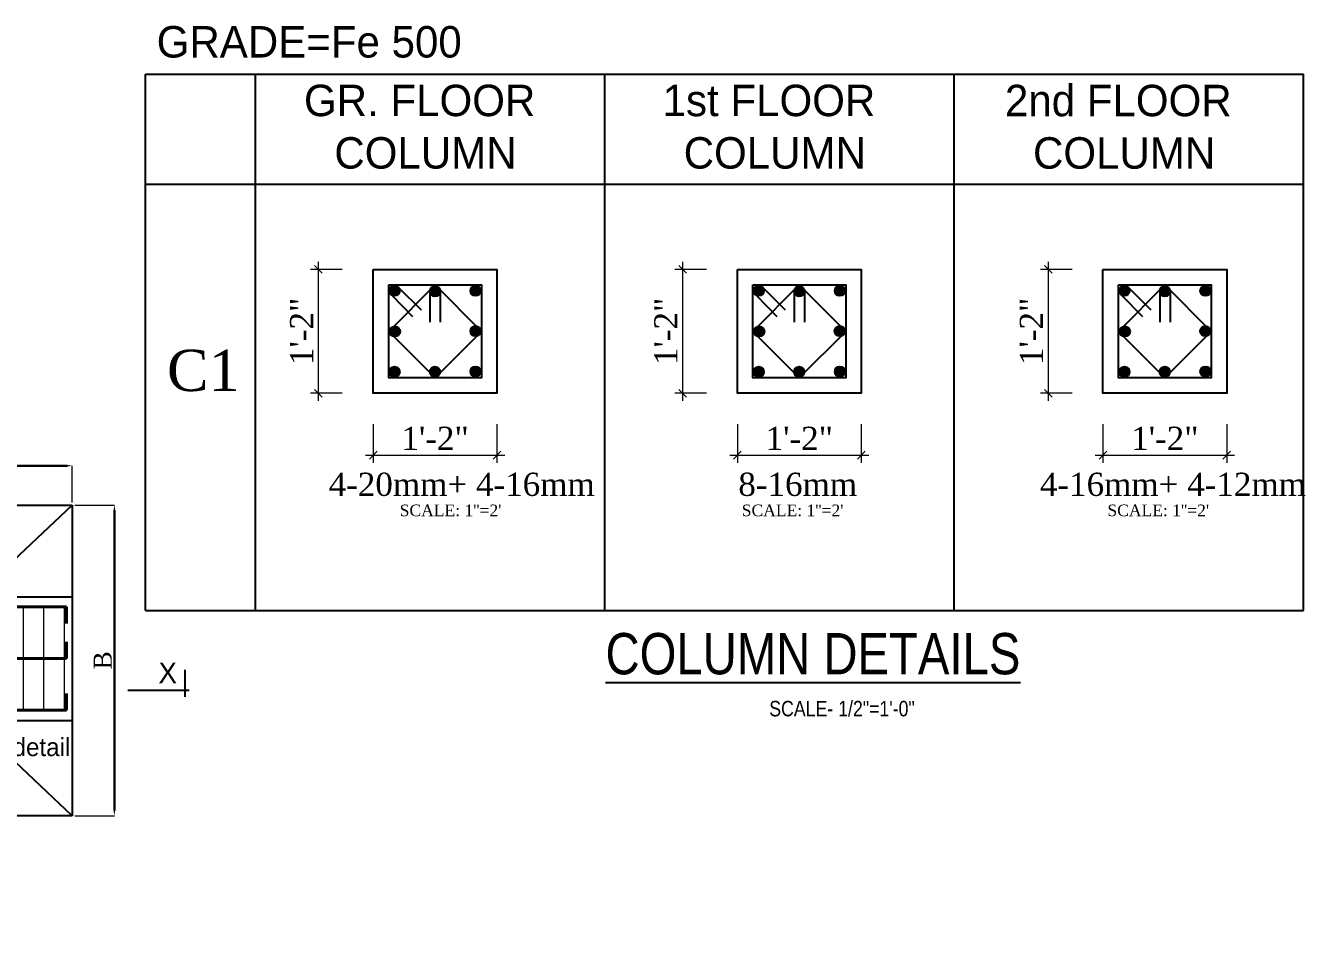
# Model space of a CAD drawing. Header units: inches. Extents: x -9998782 to 66725, y -6520505 to 8308.
# Drawn here: x -4998035.4 to -4997539.2, y -3258903.2 to -3258548.6 of the extents above; entities that cross this region are included whole.
import ezdxf
from ezdxf.enums import TextEntityAlignment as Align

# ---------------------------------------------------------------- set-up
doc = ezdxf.new("R2010")
doc.units = ezdxf.units.IN
doc.header["$LTSCALE"] = 2
doc.header["$MEASUREMENT"] = 0
doc.header["$PDMODE"] = 34
doc.linetypes.add('ACAD_ISO04W100', pattern=[30, 24, -3, 0, -3])
doc.layers.get('0').update_dxf_attribs({"linetype": 'CONTINUOUS'})
doc.layers.get('DEFPOINTS').update_dxf_attribs({"color": 141, "linetype": 'CONTINUOUS'})
for name, color, linetype, lineweight in [('cl', 4, 'ACAD_ISO04W100', 15), ('D-DIM', 5, 'CONTINUOUS', 18), ('DIM_LINE', 173, 'CONTINUOUS', 20), ('dimension line', 252, 'CONTINUOUS', 9), ('REINFORCEMENT', 2, 'CONTINUOUS', 40), ('TEX', 210, 'CONTINUOUS', 25), ('TEXT', 181, 'CONTINUOUS', 25), ('tiles', 30, 'CONTINUOUS', 5)]:
    doc.layers.add(name, color=color, linetype=linetype, lineweight=lineweight)
for name, color, linetype in [('column', 4, 'CONTINUOUS'), ('DIM', 5, 'CONTINUOUS'), ('hatch2', 1, 'CONTINUOUS'), ('plan wall', 7, 'CONTINUOUS'), ('STIRRUP', 10, 'CONTINUOUS'), ('WAll', 20, 'CONTINUOUS')]:
    doc.layers.add(name, color=color, linetype=linetype)
doc.styles.add('ordinary', font='times.ttf')
doc.styles.get("Standard").update_dxf_attribs({"font": 'ARIALN.TTF'})
doc.styles.add('Text', font='GOTHIC.TTF', dxfattribs={"height": 6})
doc.styles.add('TEXT-4', font='times.ttf', dxfattribs={"height": 7})
doc.dimstyles.new('DIM-4', dxfattribs={"dimtxt": 4, "dimasz": 2, "dimexe": 0, "dimexo": 1, "dimgap": 1, "dimtad": 1, "dimdec": 0, "dimlfac": 0.5, "dimzin": 3, "dimdsep": 46, "dimlunit": 4, "dimtxsty": 'TEXT-4', "dimcen": 0.09, "dimadec": 0, "dimazin": 0, "dimtfac": 1, "dimtdec": 0, "dimtix": 1, "dimtofl": 0, "dimtmove": 2, "dimatfit": 2, "dimfxl": 1, "dimtolj": 1, "dimtzin": 0, "dimlwe": 5, "dimarcsym": 0})
doc.dimstyles.new('nir24', dxfattribs={"dimscale": 0.25, "dimtxt": 9, "dimasz": 3, "dimexe": 3, "dimexo": 12, "dimgap": 2, "dimtad": 1, "dimdec": 0, "dimzin": 3, "dimlunit": 4, "dimtxsty": 'ordinary', "dimblk": 'OBLIQUE', "dimcen": 2.5, "dimdle": 3, "dimclrt": 3, "dimadec": 0, "dimazin": 0, "dimtfac": 1, "dimtdec": 0, "dimtmove": 2, "dimatfit": 3, "dimfxl": 1, "dimarcsym": 0})

# ---------------------------------------------------------------- blocks, each defined once
blk = doc.blocks.new('*D79')
at = {"layer": 'DEFPOINTS', "color": 0, "lineweight": 30, "transparency": 16777216}
for p in [(880275.83, -14779.13), (880275.83, -14794.4), (880396.31, -14794.4)]:
    blk.add_point(p, dxfattribs=at)
at = {"layer": 'DIM', "color": 0, "lineweight": 5, "transparency": 16777216}
for p, q in [((880275.83, -14793.4), (880275.83, -14779.13)), ((880396.31, -14793.4), (880396.31, -14779.13))]:
    blk.add_line(p, q, dxfattribs=at)
at = {"layer": 'DIM', "color": 0, "lineweight": -2, "transparency": 16777216}
blk.add_line((880394.31, -14779.13), (880277.83, -14779.13), dxfattribs=at)
at = {"layer": 'DIM', "color": 0, "lineweight": 30, "transparency": 16777216}
for points in [[(880277.83, -14778.8), (880277.83, -14779.46), (880275.83, -14779.13)], [(880394.31, -14778.8), (880394.31, -14779.46), (880396.31, -14779.13)]]:
    blk.add_solid(points, dxfattribs=at)
at = {"layer": 'DIM', "color": 0, "transparency": 16777216, "insert": (880336.07, -14774.63), "char_height": 7, "attachment_point": 5, "style": 'TEXT-4'}
blk.add_mtext('\\A1;L', dxfattribs=at)
blk = doc.blocks.new('*D80')
at = {"layer": 'DEFPOINTS', "color": 0, "lineweight": 30, "transparency": 16777216}
for p in [(880396.31, -14794.4), (880396.31, -14914.82), (880412.62, -14914.82)]:
    blk.add_point(p, dxfattribs=at)
at = {"layer": 'DIM', "color": 0, "lineweight": 5, "transparency": 16777216}
for p, q in [((880397.31, -14794.4), (880412.62, -14794.4)), ((880397.31, -14914.82), (880412.62, -14914.82))]:
    blk.add_line(p, q, dxfattribs=at)
at = {"layer": 'DIM', "color": 0, "lineweight": -2, "transparency": 16777216}
blk.add_line((880412.62, -14796.4), (880412.62, -14912.82), dxfattribs=at)
at = {"layer": 'DIM', "color": 0, "lineweight": 30, "transparency": 16777216}
for points in [[(880412.29, -14796.4), (880412.95, -14796.4), (880412.62, -14794.4)], [(880412.29, -14912.82), (880412.95, -14912.82), (880412.62, -14914.82)]]:
    blk.add_solid(points, dxfattribs=at)
at = {"layer": 'DIM', "color": 0, "transparency": 16777216, "insert": (880408.12, -14854.61), "char_height": 7, "attachment_point": 5, "rotation": 90, "style": 'TEXT-4'}
blk.add_mtext('\\A1;B', dxfattribs=at)
blk = doc.blocks.new('*D81')
at = {"layer": 'DEFPOINTS', "color": 0, "lineweight": 30, "transparency": 16777216}
for p in [(880049.97, -14783.06), (880049.97, -14794.4), (880170.19, -14794.4)]:
    blk.add_point(p, dxfattribs=at)
at = {"layer": 'DIM', "color": 0, "lineweight": 5, "transparency": 16777216}
for p, q in [((880049.97, -14793.4), (880049.97, -14783.06)), ((880170.19, -14793.4), (880170.19, -14783.06))]:
    blk.add_line(p, q, dxfattribs=at)
at = {"layer": 'DIM', "color": 0, "lineweight": -2, "transparency": 16777216}
blk.add_line((880168.19, -14783.06), (880051.97, -14783.06), dxfattribs=at)
at = {"layer": 'DIM', "color": 0, "lineweight": 30, "transparency": 16777216}
for points in [[(880051.97, -14782.73), (880051.97, -14783.4), (880049.97, -14783.06)], [(880168.19, -14782.73), (880168.19, -14783.4), (880170.19, -14783.06)]]:
    blk.add_solid(points, dxfattribs=at)
at = {"layer": 'DIM', "color": 0, "transparency": 16777216, "insert": (880110.08, -14778.56), "char_height": 7, "attachment_point": 5, "style": 'TEXT-4'}
blk.add_mtext('\\A1;L', dxfattribs=at)
blk = doc.blocks.new('*D82')
at = {"layer": 'DEFPOINTS', "color": 0, "lineweight": 30, "transparency": 16777216}
for p in [(880049.97, -14794.4), (880038.89, -14914.8), (880049.97, -14914.8)]:
    blk.add_point(p, dxfattribs=at)
at = {"layer": 'DIM', "color": 0, "lineweight": 5, "transparency": 16777216}
for p, q in [((880048.97, -14794.4), (880038.89, -14794.4)), ((880048.97, -14914.8), (880038.89, -14914.8))]:
    blk.add_line(p, q, dxfattribs=at)
at = {"layer": 'DIM', "color": 0, "lineweight": -2, "transparency": 16777216}
blk.add_line((880038.89, -14796.4), (880038.89, -14912.8), dxfattribs=at)
at = {"layer": 'DIM', "color": 0, "lineweight": 30, "transparency": 16777216}
for points in [[(880038.56, -14796.4), (880039.22, -14796.4), (880038.89, -14794.4)], [(880038.56, -14912.8), (880039.22, -14912.8), (880038.89, -14914.8)]]:
    blk.add_solid(points, dxfattribs=at)
at = {"layer": 'DIM', "color": 0, "transparency": 16777216, "insert": (880034.39, -14854.6), "char_height": 7, "attachment_point": 5, "rotation": 90, "style": 'TEXT-4'}
blk.add_mtext('\\A1;B', dxfattribs=at)
blk = doc.blocks.new('_Oblique')
at = {"color": 0, "linetype": 'ByBlock', "lineweight": -2}
blk.add_line((-0.5, -0.5), (0.5, 0.5), dxfattribs=at)
blk = doc.blocks.new('*D941')
at = {"layer": 'DEFPOINTS', "color": 0}
for p in [(20471.75, -10756.86), (20466.43, -10768.86), (20471.75, -10768.86)]:
    blk.add_point(p, dxfattribs=at)
at = {"layer": 'DIM_LINE', "color": 0, "lineweight": -2}
for p, q in [((20468.75, -10756.86), (20465.68, -10756.86)), ((20466.43, -10756.11), (20466.43, -10769.61)), ((20468.75, -10768.86), (20465.68, -10768.86))]:
    blk.add_line(p, q, dxfattribs=at)
at = {"layer": 'DIM_LINE', "color": 0, "lineweight": -2, "xscale": 0.75, "yscale": 0.75, "zscale": 0.75}
for p, rotation in [((20466.43, -10756.86), 90), ((20466.43, -10768.86), 270)]:
    blk.add_blockref('_Oblique', p, dxfattribs=dict(at, rotation=rotation))
at = {"layer": 'DIM_LINE', "color": 3, "insert": (20464.81, -10762.86), "char_height": 2.25, "attachment_point": 5, "rotation": 90, "style": 'ordinary'}
blk.add_mtext('1\'-2"', dxfattribs=at)
blk = doc.blocks.new('*D942')
at = {"layer": 'DEFPOINTS', "color": 0}
for p in [(20471.75, -10768.86), (20483.75, -10768.86), (20483.75, -10774.86)]:
    blk.add_point(p, dxfattribs=at)
at = {"layer": 'DIM_LINE', "color": 0, "lineweight": -2}
for p, q in [((20471.75, -10771.86), (20471.75, -10775.61)), ((20483.75, -10771.86), (20483.75, -10775.61)), ((20471, -10774.86), (20484.5, -10774.86))]:
    blk.add_line(p, q, dxfattribs=at)
at = {"layer": 'DIM_LINE', "color": 0, "lineweight": -2, "xscale": 0.75, "yscale": 0.75, "zscale": 0.75, "rotation": 180}
blk.add_blockref('_Oblique', (20471.75, -10774.86), dxfattribs=at)
at = {"layer": 'DIM_LINE', "color": 0, "lineweight": -2, "xscale": 0.75, "yscale": 0.75, "zscale": 0.75}
blk.add_blockref('_Oblique', (20483.75, -10774.86), dxfattribs=at)
at = {"layer": 'DIM_LINE', "color": 3, "insert": (20477.75, -10773.23), "char_height": 2.25, "attachment_point": 5, "style": 'ordinary'}
blk.add_mtext('1\'-2"', dxfattribs=at)
blk = doc.blocks.new('*D943')
at = {"layer": 'DEFPOINTS', "color": 0}
for p in [(20507.06, -10756.86), (20501.74, -10768.86), (20507.06, -10768.86)]:
    blk.add_point(p, dxfattribs=at)
at = {"layer": 'DIM_LINE', "color": 0, "lineweight": -2}
for p, q in [((20504.06, -10756.86), (20500.99, -10756.86)), ((20501.74, -10756.11), (20501.74, -10769.61)), ((20504.06, -10768.86), (20500.99, -10768.86))]:
    blk.add_line(p, q, dxfattribs=at)
at = {"layer": 'DIM_LINE', "color": 0, "lineweight": -2, "xscale": 0.75, "yscale": 0.75, "zscale": 0.75}
for p, rotation in [((20501.74, -10756.86), 90), ((20501.74, -10768.86), 270)]:
    blk.add_blockref('_Oblique', p, dxfattribs=dict(at, rotation=rotation))
at = {"layer": 'DIM_LINE', "color": 3, "insert": (20500.12, -10762.86), "char_height": 2.25, "attachment_point": 5, "rotation": 90, "style": 'ordinary'}
blk.add_mtext('1\'-2"', dxfattribs=at)
blk = doc.blocks.new('*D944')
at = {"layer": 'DEFPOINTS', "color": 0}
for p in [(20507.06, -10768.86), (20519.06, -10768.86), (20519.06, -10774.86)]:
    blk.add_point(p, dxfattribs=at)
at = {"layer": 'DIM_LINE', "color": 0, "lineweight": -2}
for p, q in [((20507.06, -10771.86), (20507.06, -10775.61)), ((20519.06, -10771.86), (20519.06, -10775.61)), ((20506.31, -10774.86), (20519.81, -10774.86))]:
    blk.add_line(p, q, dxfattribs=at)
at = {"layer": 'DIM_LINE', "color": 0, "lineweight": -2, "xscale": 0.75, "yscale": 0.75, "zscale": 0.75, "rotation": 180}
blk.add_blockref('_Oblique', (20507.06, -10774.86), dxfattribs=at)
at = {"layer": 'DIM_LINE', "color": 0, "lineweight": -2, "xscale": 0.75, "yscale": 0.75, "zscale": 0.75}
blk.add_blockref('_Oblique', (20519.06, -10774.86), dxfattribs=at)
at = {"layer": 'DIM_LINE', "color": 3, "insert": (20513.06, -10773.23), "char_height": 2.25, "attachment_point": 5, "style": 'ordinary'}
blk.add_mtext('1\'-2"', dxfattribs=at)
blk = doc.blocks.new('*D945')
at = {"layer": 'DEFPOINTS', "color": 0}
for p in [(20542.5, -10756.86), (20537.19, -10768.86), (20542.5, -10768.86)]:
    blk.add_point(p, dxfattribs=at)
at = {"layer": 'DIM_LINE', "color": 0, "lineweight": -2}
for p, q in [((20539.5, -10756.86), (20536.44, -10756.86)), ((20537.19, -10756.11), (20537.19, -10769.61)), ((20539.5, -10768.86), (20536.44, -10768.86))]:
    blk.add_line(p, q, dxfattribs=at)
at = {"layer": 'DIM_LINE', "color": 0, "lineweight": -2, "xscale": 0.75, "yscale": 0.75, "zscale": 0.75}
for p, rotation in [((20537.19, -10756.86), 90), ((20537.19, -10768.86), 270)]:
    blk.add_blockref('_Oblique', p, dxfattribs=dict(at, rotation=rotation))
at = {"layer": 'DIM_LINE', "color": 3, "insert": (20535.56, -10762.86), "char_height": 2.25, "attachment_point": 5, "rotation": 90, "style": 'ordinary'}
blk.add_mtext('1\'-2"', dxfattribs=at)
blk = doc.blocks.new('*D946')
at = {"layer": 'DEFPOINTS', "color": 0}
for p in [(20542.5, -10768.86), (20554.5, -10768.86), (20554.5, -10774.86)]:
    blk.add_point(p, dxfattribs=at)
at = {"layer": 'DIM_LINE', "color": 0, "lineweight": -2}
for p, q in [((20542.5, -10771.86), (20542.5, -10775.61)), ((20554.5, -10771.86), (20554.5, -10775.61)), ((20541.75, -10774.86), (20555.25, -10774.86))]:
    blk.add_line(p, q, dxfattribs=at)
at = {"layer": 'DIM_LINE', "color": 0, "lineweight": -2, "xscale": 0.75, "yscale": 0.75, "zscale": 0.75, "rotation": 180}
blk.add_blockref('_Oblique', (20542.5, -10774.86), dxfattribs=at)
at = {"layer": 'DIM_LINE', "color": 0, "lineweight": -2, "xscale": 0.75, "yscale": 0.75, "zscale": 0.75}
blk.add_blockref('_Oblique', (20554.5, -10774.86), dxfattribs=at)
at = {"layer": 'DIM_LINE', "color": 3, "insert": (20548.5, -10773.23), "char_height": 2.25, "attachment_point": 5, "style": 'ordinary'}
blk.add_mtext('1\'-2"', dxfattribs=at)
blk = doc.blocks.new('MMMMM')
at = {"layer": 'DIM'}
for p, q in [((880002.43, -14868.78), (880002.43, -14858.31)), ((880440.08, -14868.78), (880440.08, -14858.31)), ((879999.44, -14866.43), (880023.18, -14866.43)), ((880441.65, -14866.3), (880417.91, -14866.3))]:
    blk.add_line(p, q, dxfattribs=at)
at = {"layer": 'hatch2'}
for p, q in [((880049.97, -14914.8), (880049.97, -14794.4)), ((880049.97, -14794.4), (880170.19, -14794.4)), ((880080.65, -14835.89), (880170.19, -14794.4)), ((880170.19, -14794.4), (880170.19, -14914.8)), ((880275.83, -14794.4), (880396.31, -14794.4)), ((880275.83, -14914.8), (880275.83, -14794.4)), ((880275.83, -14794.4), (880321.03, -14836.52)), ((880351.41, -14836.52), (880396.31, -14794.4)), ((880396.31, -14794.4), (880396.31, -14914.82)), ((880049.97, -14835.89), (880049.97, -14871.89)), ((880080.65, -14835.89), (880049.97, -14835.89)), ((880080.65, -14835.89), (880080.65, -14871.89)), ((880351.41, -14836.52), (880320.73, -14836.52)), ((880321.03, -14836.52), (880321.03, -14872.52)), ((880351.41, -14836.52), (880351.41, -14872.52)), ((880055.97, -14841.89), (880055.97, -14865.89)), ((880074.65, -14841.89), (880055.97, -14841.89)), ((880074.65, -14841.89), (880074.65, -14865.89)), ((880326.73, -14842.52), (880326.73, -14866.52)), ((880345.41, -14842.52), (880326.73, -14842.52)), ((880345.41, -14842.52), (880345.41, -14866.52)), ((880074.65, -14865.89), (880055.97, -14865.89)), ((880345.41, -14866.52), (880326.73, -14866.52)), ((880080.65, -14871.89), (880049.97, -14871.89)), ((880080.65, -14871.89), (880170.19, -14914.8)), ((880275.83, -14914.8), (880321.03, -14872.52)), ((880351.41, -14872.52), (880320.73, -14872.52)), ((880396.31, -14914.82), (880351.41, -14872.52)), ((880170.19, -14914.8), (880049.97, -14914.8)), ((880396.31, -14914.8), (880275.83, -14914.8))]:
    blk.add_line(p, q, dxfattribs=at)
at = {"layer": 'REINFORCEMENT', "color": 7}
for p, q in [((880051.56, -14833.89), (880228.98, -14833.89)), ((880051.56, -14840.34), (880051.56, -14833.89)), ((880238.15, -14833.89), (880394.1, -14833.89)), ((880394.1, -14840.34), (880394.1, -14833.89)), ((880051.56, -14853.89), (880051.56, -14847.44)), ((880394.1, -14853.89), (880394.1, -14847.44)), ((880051.56, -14853.89), (880227.47, -14853.89)), ((880236.63, -14853.89), (880394.1, -14853.89)), ((880051.56, -14873.89), (880051.56, -14867.44)), ((880394.1, -14873.89), (880394.1, -14867.44)), ((880051.56, -14873.89), (880228.98, -14873.89)), ((880238.15, -14873.89), (880394.1, -14873.89))]:
    blk.add_line(p, q, dxfattribs=at)
at = {"layer": 'tiles'}
for p, q in [((880087.32, -14833.89), (880087.32, -14873.89)), ((880095.32, -14833.89), (880095.32, -14873.89)), ((880103.32, -14833.89), (880103.32, -14873.89)), ((880111.32, -14833.89), (880111.32, -14873.89)), ((880119.32, -14833.89), (880119.32, -14873.89)), ((880127.32, -14833.89), (880127.32, -14873.89)), ((880135.32, -14833.89), (880135.32, -14873.89)), ((880143.32, -14833.89), (880143.32, -14873.89)), ((880151.32, -14833.89), (880151.32, -14873.89)), ((880159.32, -14833.89), (880159.32, -14873.89)), ((880167.32, -14833.89), (880167.32, -14873.89)), ((880175.32, -14833.89), (880175.32, -14873.89)), ((880183.32, -14833.89), (880183.32, -14873.89)), ((880191.32, -14833.89), (880191.32, -14873.89)), ((880191.32, -14833.89), (880191.32, -14873.89)), ((880199.32, -14833.89), (880199.32, -14873.89)), ((880199.32, -14833.89), (880199.32, -14873.89)), ((880207.32, -14833.89), (880207.32, -14873.89)), ((880215.32, -14833.89), (880215.32, -14873.89)), ((880223.32, -14833.89), (880223.32, -14873.89)), ((880247.54, -14833.89), (880247.54, -14873.89)), ((880255.54, -14833.89), (880255.54, -14873.89)), ((880263.54, -14833.89), (880263.54, -14873.89)), ((880271.54, -14833.89), (880271.54, -14873.89)), ((880271.54, -14833.89), (880271.54, -14873.89)), ((880279.54, -14833.89), (880279.54, -14873.89)), ((880279.54, -14833.89), (880279.54, -14873.89)), ((880287.54, -14833.89), (880287.54, -14873.89)), ((880295.57, -14833.89), (880295.57, -14873.89)), ((880303.57, -14833.89), (880303.57, -14873.89)), ((880311.57, -14833.89), (880311.57, -14873.89)), ((880319.57, -14833.89), (880319.57, -14873.89)), ((880361.21, -14833.89), (880361.21, -14873.89)), ((880369.21, -14833.89), (880369.21, -14873.89)), ((880377.21, -14833.89), (880377.21, -14873.89)), ((880385.21, -14833.89), (880385.21, -14873.89)), ((880393.21, -14833.89), (880393.21, -14873.89)), ((880056.23, -14890.37), (880062.7, -14861.1)), ((880062.7, -14861.1), (880059.64, -14862.63)), ((880059.64, -14862.63), (880060.77, -14863.92)), ((880060.77, -14863.92), (880062.7, -14861.1)), ((880063.42, -14864.44), (880062.7, -14861.1)), ((880062.7, -14861.1), (880064.95, -14863.67)), ((880064.95, -14863.67), (880063.42, -14864.44)), ((880326.99, -14890.37), (880333.46, -14861.1)), ((880333.46, -14861.1), (880330.4, -14862.63)), ((880330.4, -14862.63), (880331.53, -14863.92)), ((880331.53, -14863.92), (880333.46, -14861.1)), ((880334.18, -14864.44), (880333.46, -14861.1)), ((880333.46, -14861.1), (880335.72, -14863.67)), ((880335.72, -14863.67), (880334.18, -14864.44)), ((880061.12, -14890.37), (880056.23, -14890.37)), ((880331.89, -14890.37), (880326.99, -14890.37))]:
    blk.add_line(p, q, dxfattribs=at)
for points in [[(880228.98, -14887.77), (880228.98, -14862.61), (880222.98, -14862.61), (880234.98, -14853.26), (880228.98, -14853.26), (880228.98, -14824.49)], [(880238.15, -14887.77), (880238.15, -14862.61), (880232.15, -14862.61), (880244.15, -14853.26), (880238.15, -14853.26), (880238.15, -14824.49)]]:
    blk.add_lwpolyline(points, dxfattribs=at)
at = {"layer": 'WAll', "color": 6, "lineweight": -3}
for p, q in [((880049.97, -14829.89), (880228.98, -14829.89)), ((880238.15, -14829.89), (880396.31, -14829.89)), ((880049.97, -14877.89), (880228.98, -14877.89)), ((880238.15, -14877.89), (880396.31, -14877.89))]:
    blk.add_line(p, q, dxfattribs=at)
at = {"layer": 'WAll', "lineweight": -2}
for p, q in [((880351.41, -14836.48), (880339.41, -14836.48)), ((880345.54, -14842.36), (880345.54, -14842.36)), ((880345.54, -14866.36), (880345.54, -14866.36))]:
    blk.add_line(p, q, dxfattribs=at)
at = {"layer": 'TEXT', "style": 'Text'}
for s, height, p in [('8%%C@4"c/c stirrups', 7, (880249.03, -14823.25)), ('X', 8, (880005.33, -14863.43)), ('X', 8, (880429.75, -14863.43)), ('refer col. detail', 7, (880063.39, -14891.7)), ('refer col. detail', 7, (880334.15, -14891.7)), ('TYPICAL STRAP BEAM PLAN', 12, (880103.79, -14947.57)), ('(scale 1"=4\'-0")', 8, (880176.96, -14960.74))]:
    blk.add_text(s, height=height, dxfattribs=at).set_placement(p)
at = {"layer": 'DIM'}
for base, p1, p2, picture, middle in [((880049.97, -14783.06), (880170.19, -14794.4), (880049.97, -14794.4), '*D81', (880110.08, -14778.56)), ((880275.83, -14779.13), (880396.31, -14794.4), (880275.83, -14794.4), '*D79', (880336.07, -14774.63))]:
    dim = blk.add_linear_dim(base=base, p1=p1, p2=p2, text='L', dimstyle='DIM-4', dxfattribs=at)
    dim.commit()
    dim.dimension.update_dxf_attribs({"geometry": picture, "text_midpoint": middle})
for base, p1, p2, picture, middle in [((880038.89, -14914.8), (880049.97, -14794.4), (880049.97, -14914.8), '*D82', (880034.39, -14854.6)), ((880412.62, -14914.82), (880396.31, -14794.4), (880396.31, -14914.82), '*D80', (880408.12, -14854.61))]:
    dim = blk.add_linear_dim(base=base, p1=p1, p2=p2, angle=90, text='B', dimstyle='DIM-4', dxfattribs=at)
    dim.commit()
    dim.dimension.update_dxf_attribs({"geometry": picture, "text_midpoint": middle})
for points in [[(880207.32, -14850.87), (880234.35, -14850.87), (880245.05, -14820.39)], [(880199.32, -14850.71), (880234.35, -14850.71)], [(880215.32, -14850.71), (880234.35, -14850.71)], [(880223.32, -14850.71), (880234.35, -14850.71)], [(880262.92, -14850.71), (880234.35, -14850.71)], [(880254.92, -14850.71), (880234.35, -14850.71)], [(880246.92, -14850.71), (880234.35, -14850.71)], [(880271.6, -14850.71), (880234.35, -14850.71)]]:
    blk.add_leader(points, dimstyle='DIM-4', override={"dimgap": 1, "dimtad": 0}, dxfattribs=at)
blk = doc.blocks.new('ger')
at = {"layer": 'WAll'}
for points in [[(20474.32, -10758.93, 1), (20473.32, -10758.93, 1)], [(20478.23, -10758.84), (20477.89, -10758.5, 0.144285), (20477.61, -10758.5), (20477.27, -10758.84, 0.071771), (20477.25, -10758.98, 1), (20478.25, -10758.98, 0.071771)], [(20478.25, -10758.98, 0.071771), (20478.23, -10758.84), (20477.89, -10758.5, 0.500874), (20477.25, -10758.98, 1)], [(20477.61, -10758.5, 0.254706), (20477.27, -10758.84)], [(20482.18, -10758.93, 1), (20481.18, -10758.93, 1)], [(20509.63, -10758.93, 1), (20508.63, -10758.93, 1)], [(20513.54, -10758.84), (20513.2, -10758.5, 0.144285), (20512.92, -10758.5), (20512.58, -10758.84, 0.071771), (20512.56, -10758.98, 1), (20513.56, -10758.98, 0.071771)], [(20513.56, -10758.98, 0.071771), (20513.54, -10758.84), (20513.2, -10758.5, 0.500874), (20512.56, -10758.98, 1)], [(20512.92, -10758.5, 0.254706), (20512.58, -10758.84)], [(20517.49, -10758.93, 1), (20516.49, -10758.93, 1)], [(20545.07, -10758.93, 1), (20544.07, -10758.93, 1)], [(20548.98, -10758.84), (20548.64, -10758.5, 0.144285), (20548.36, -10758.5), (20548.02, -10758.84, 0.071771), (20548, -10758.98, 1), (20549, -10758.98, 0.071771)], [(20549, -10758.98, 0.071771), (20548.98, -10758.84), (20548.64, -10758.5, 0.500874), (20548, -10758.98, 1)], [(20548.36, -10758.5, 0.254706), (20548.02, -10758.84)], [(20552.93, -10758.93, 1), (20551.93, -10758.93, 1)], [(20474.36, -10762.87, 0.511362), (20473.71, -10762.4), (20473.39, -10762.71, 0.080168), (20473.36, -10762.87, 0.058365), (20473.38, -10762.99), (20473.75, -10763.36, 0.484286)], [(20473.38, -10762.99, 0.283339), (20473.75, -10763.36)], [(20473.71, -10762.4, 0.237), (20473.39, -10762.71)], [(20481.77, -10763.33), (20482.16, -10762.95, 0.052489), (20482.17, -10762.84, 0.034708), (20482.16, -10762.77), (20481.74, -10762.35, 0.45547), (20481.17, -10762.84, 0.477075)], [(20482.17, -10762.84, 0.034708), (20482.16, -10762.77), (20481.74, -10762.35, 0.45547), (20481.17, -10762.84, 1)], [(20481.17, -10762.84, 0.477075), (20481.77, -10763.33), (20482.16, -10762.95, 1.110794)], [(20509.67, -10762.87, 0.511362), (20509.02, -10762.4), (20508.7, -10762.71, 0.080168), (20508.67, -10762.87, 0.058365), (20508.69, -10762.99), (20509.06, -10763.36, 0.484286)], [(20508.69, -10762.99, 0.283339), (20509.06, -10763.36)], [(20509.02, -10762.4, 0.237), (20508.7, -10762.71)], [(20517.08, -10763.33), (20517.47, -10762.95, 0.052489), (20517.48, -10762.84, 0.034708), (20517.47, -10762.77), (20517.05, -10762.35, 0.45547), (20516.48, -10762.84, 0.477075)], [(20517.48, -10762.84, 0.034708), (20517.47, -10762.77), (20517.05, -10762.35, 0.45547), (20516.48, -10762.84, 1)], [(20516.48, -10762.84, 0.477075), (20517.08, -10763.33), (20517.47, -10762.95, 1.110794)], [(20545.12, -10762.87, 0.511362), (20544.46, -10762.4), (20544.14, -10762.71, 0.080168), (20544.12, -10762.87, 0.058365), (20544.13, -10762.99), (20544.5, -10763.36, 0.484286)], [(20544.13, -10762.99, 0.283339), (20544.5, -10763.36)], [(20544.46, -10762.4, 0.237), (20544.14, -10762.71)], [(20552.53, -10763.33), (20552.91, -10762.95, 0.052489), (20552.92, -10762.84, 0.034708), (20552.92, -10762.77), (20552.49, -10762.35, 0.45547), (20551.92, -10762.84, 0.477075)], [(20552.92, -10762.84, 0.034708), (20552.92, -10762.77), (20552.49, -10762.35, 0.45547), (20551.92, -10762.84, 1)], [(20551.92, -10762.84, 0.477075), (20552.53, -10763.33), (20552.91, -10762.95, 1.110794)], [(20474.32, -10766.78, 1), (20473.32, -10766.78, 1)], [(20478.23, -10766.87, 1.094432), (20477.24, -10766.78, 0.036304), (20477.25, -10766.85), (20477.67, -10767.28, 0.081524), (20477.83, -10767.27)], [(20478.23, -10766.87, 1.094432), (20477.24, -10766.78, 0.468042), (20477.83, -10767.27)], [(20477.25, -10766.85, 0.331526), (20477.67, -10767.28)], [(20482.18, -10766.76, 1), (20481.18, -10766.76, 1)], [(20509.63, -10766.78, 1), (20508.63, -10766.78, 1)], [(20513.54, -10766.87, 1.094432), (20512.55, -10766.78, 0.036304), (20512.56, -10766.85), (20512.98, -10767.28, 0.081524), (20513.14, -10767.27)], [(20513.54, -10766.87, 1.094432), (20512.55, -10766.78, 0.468042), (20513.14, -10767.27)], [(20512.56, -10766.85, 0.331526), (20512.98, -10767.28)], [(20517.49, -10766.76, 1), (20516.49, -10766.76, 1)], [(20545.08, -10766.78, 1), (20544.08, -10766.78, 1)], [(20548.99, -10766.87, 1.094432), (20547.99, -10766.78, 0.036304), (20548, -10766.85), (20548.42, -10767.28, 0.081524), (20548.58, -10767.27)], [(20548.99, -10766.87, 1.094432), (20547.99, -10766.78, 0.468042), (20548.58, -10767.27)], [(20548, -10766.85, 0.331526), (20548.42, -10767.28)], [(20552.93, -10766.76, 1), (20551.93, -10766.76, 1)]]:
    blk.add_hatch(color=256, dxfattribs=at).paths.add_polyline_path(points)
at = {"layer": 'column'}
for points in [[(20471.75, -10756.86), (20483.75, -10756.86), (20483.75, -10768.86), (20471.75, -10768.86), (20471.75, -10756.86)], [(20507.06, -10756.86), (20519.06, -10756.86), (20519.06, -10768.86), (20507.06, -10768.86), (20507.06, -10756.86)], [(20542.5, -10756.86), (20554.5, -10756.86), (20554.5, -10768.86), (20542.5, -10768.86), (20542.5, -10756.86)]]:
    blk.add_lwpolyline(points, dxfattribs=at)
for points in [[(20473.25, -10758.36), (20482.25, -10758.36), (20482.25, -10767.36), (20473.25, -10767.36)], [(20508.56, -10758.36), (20517.56, -10758.36), (20517.56, -10767.36), (20508.56, -10767.36)], [(20544, -10758.36), (20553, -10758.36), (20553, -10767.36), (20544, -10767.36)]]:
    blk.add_lwpolyline(points, close=True, dxfattribs=at)
at = {"layer": 'STIRRUP'}
for p, q in [((20477.75, -10758.36), (20473.25, -10762.86)), ((20473.52, -10759.32), (20475.57, -10761.43)), ((20474.18, -10758.59), (20476.39, -10760.76)), ((20477.25, -10758.98), (20477.25, -10761.98)), ((20482.25, -10762.86), (20477.75, -10758.36)), ((20478.25, -10758.98), (20478.25, -10761.98)), ((20513.06, -10758.36), (20508.56, -10762.86)), ((20508.83, -10759.32), (20510.88, -10761.43)), ((20509.5, -10758.59), (20511.7, -10760.76)), ((20512.56, -10758.98), (20512.56, -10761.98)), ((20517.56, -10762.86), (20513.06, -10758.36)), ((20513.56, -10758.98), (20513.56, -10761.98)), ((20548.5, -10758.36), (20544, -10762.86)), ((20544.27, -10759.32), (20546.33, -10761.43)), ((20544.94, -10758.59), (20547.14, -10760.76)), ((20548, -10758.98), (20548, -10761.98)), ((20553, -10762.86), (20548.5, -10758.36)), ((20549, -10758.98), (20549, -10761.98)), ((20473.25, -10762.86), (20477.75, -10767.36)), ((20477.75, -10767.36), (20482.25, -10762.86)), ((20508.56, -10762.86), (20513.06, -10767.36)), ((20513.06, -10767.36), (20517.56, -10762.86)), ((20544, -10762.86), (20548.5, -10767.36)), ((20548.5, -10767.36), (20553, -10762.86))]:
    blk.add_line(p, q, dxfattribs=at)
for centre in [(20473.82, -10758.93), (20477.75, -10758.98), (20481.68, -10758.93), (20509.13, -10758.93), (20513.06, -10758.98), (20516.99, -10758.93), (20544.57, -10758.93), (20548.5, -10758.98), (20552.43, -10758.93), (20473.86, -10762.87), (20481.67, -10762.84), (20509.17, -10762.87), (20516.98, -10762.84), (20544.62, -10762.87), (20552.42, -10762.84), (20473.82, -10766.78), (20477.74, -10766.78), (20481.68, -10766.76), (20509.13, -10766.78), (20513.05, -10766.78), (20516.99, -10766.76), (20544.58, -10766.78), (20548.49, -10766.78), (20552.43, -10766.76)]:
    blk.add_circle(centre, 0.5, dxfattribs=at)
at = {"layer": 'TEXT', "attachment_point": 1, "style": 'ordinary'}
for s, insert, char_height, width in [('4-20mm+ 4-16mm', (20467.43, -10776.56), 2.25, 28.8016), ('      8-16mm', (20502.05, -10776.56), 2.25, 28.8016), ('4-16mm+ 4-12mm', (20536.38, -10776.56), 2.25, 28.8016), ("SCALE: 1''=2'", (20474.32, -10779.65), 1.125, 12.0428), ("SCALE: 1''=2'", (20507.48, -10779.65), 1.125, 12.0428), ("SCALE: 1''=2'", (20542.93, -10779.65), 1.125, 12.0428)]:
    blk.add_mtext(s, dxfattribs=dict(at, insert=insert, char_height=char_height, width=width))
at = {"layer": 'DIM_LINE'}
for base, p1, p2, picture, middle in [((20466.43, -10768.86), (20471.75, -10756.86), (20471.75, -10768.86), '*D941', (20464.81, -10762.86)), ((20501.74, -10768.86), (20507.06, -10756.86), (20507.06, -10768.86), '*D943', (20500.12, -10762.86)), ((20537.19, -10768.86), (20542.5, -10756.86), (20542.5, -10768.86), '*D945', (20535.56, -10762.86))]:
    dim = blk.add_linear_dim(base=base, p1=p1, p2=p2, angle=90, text='1\'-2"', dimstyle='nir24', dxfattribs=at)
    dim.commit()
    dim.dimension.update_dxf_attribs({"geometry": picture, "text_midpoint": middle})
for base, p1, p2, picture, middle in [((20483.75, -10774.86), (20471.75, -10768.86), (20483.75, -10768.86), '*D942', (20477.75, -10773.23)), ((20519.06, -10774.86), (20507.06, -10768.86), (20519.06, -10768.86), '*D944', (20513.06, -10773.23)), ((20554.5, -10774.86), (20542.5, -10768.86), (20554.5, -10768.86), '*D946', (20548.5, -10773.23))]:
    dim = blk.add_linear_dim(base=base, p1=p1, p2=p2, text='1\'-2"', dimstyle='nir24', dxfattribs=at)
    dim.commit()
    dim.dimension.update_dxf_attribs({"geometry": picture, "text_midpoint": middle})

msp = doc.modelspace()

# ---------------------------------------------------------------- linework, layer by layer
at = {"layer": 'plan wall'}
for p, q in [((-4997988.92, -3258567.39), (-4997539.94, -3258567.39)), ((-4997988.92, -3258775.3), (-4997988.92, -3258567.39)), ((-4997946.31, -3258775.3), (-4997946.31, -3258567.39)), ((-4997810.85, -3258775.3), (-4997810.85, -3258567.39)), ((-4997675.4, -3258775.3), (-4997675.4, -3258567.39)), ((-4997539.94, -3258775.3), (-4997539.94, -3258567.39)), ((-4997539.94, -3258775.3), (-4997539.94, -3258567.39)), ((-4997539.94, -3258775.3), (-4997539.94, -3258567.39)), ((-4997988.92, -3258609.97), (-4997539.94, -3258609.97)), ((-4997988.92, -3258610), (-4997539.94, -3258610)), ((-4997988.92, -3258610), (-4997539.94, -3258610)), ((-4997988.92, -3258775.3), (-4997539.94, -3258775.3))]:
    msp.add_line(p, q, dxfattribs=at)

# ---------------------------------------------------------------- block references
at = {"layer": 'cl', "color": 18, "linetype": 'Continuous', "lineweight": 30, "true_color": 0x000000}
msp.add_blockref('MMMMM', (-5878413.64, -3243940.07), dxfattribs=at)
at = {"layer": 'D-DIM', "xscale": 4, "yscale": 4, "zscale": 4}
msp.add_blockref('ger', (-5079787.64, -3215615.65), dxfattribs=at)

# ---------------------------------------------------------------- texts
at = {"layer": 'dimension line', "char_height": 11.616, "attachment_point": 2, "style": 'Text'}
for s, insert in [('\\A1;{\\H1.05x;GRADE=Fe 500\\H1.19x; }', (-4997925.45, -3258548.74)), ('\\A1;{\\H1.05x;GR. FLOOR\\P COLUMN}', (-4997882.63, -3258571.47)), ('\\A1;{\\H1.05x;1st FLOOR\\P COLUMN}', (-4997747.17, -3258571.47)), ('\\A1;{\\H1.05x;2nd FLOOR\\P COLUMN}', (-4997611.71, -3258571.5))]:
    msp.add_mtext(s, dxfattribs=dict(at, insert=insert))
at = {"layer": 'TEX'}
msp.add_text('SCALE- 1/2"=1\'-0"', height=6, dxfattribs=at).set_placement((-4997718.85, -3258813.24), align=Align.MIDDLE)
at = {"layer": 'TEX', "insert": (-4997810.55, -3258784.06), "char_height": 16, "width": 335.8791, "attachment_point": 1}
msp.add_mtext('{\\LCOLUMN DETAILS}', dxfattribs=at)
at = {"layer": 'TEXT', "insert": (-4997986.63, -3258674.21), "char_height": 16, "width": 40.2467, "attachment_point": 1, "style": 'ordinary'}
msp.add_mtext(' C1', dxfattribs=at)

doc.saveas('drawing.dxf')
